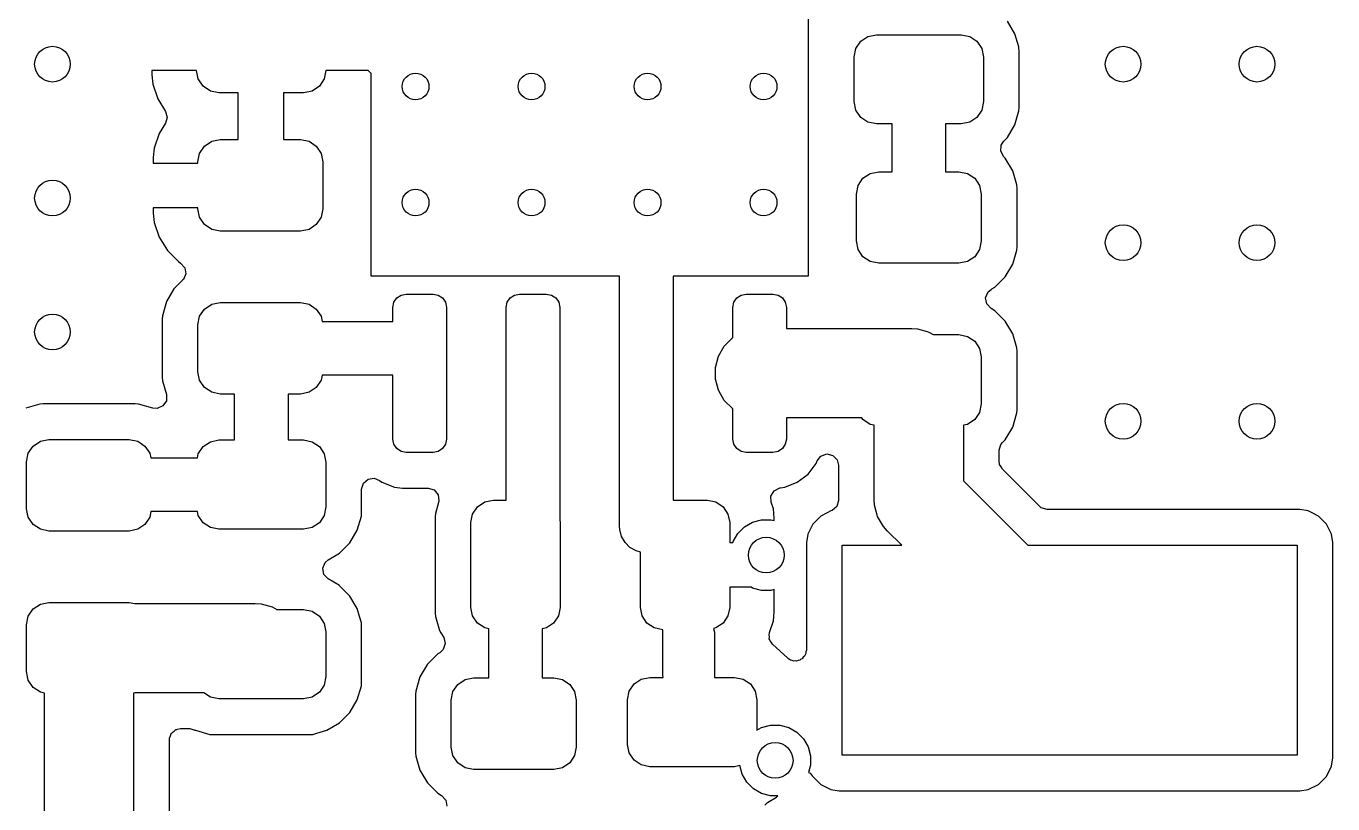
# Model space of a CAD drawing. Extents: x 0.71 to 7.56, y -5.16 to -0.79.
# Drawn here: x 6.032 to 6.608, y -1.96 to -1.617 of the extents above; entities that cross this region are included whole.
import ezdxf

# ---------------------------------------------------------------- set-up
doc = ezdxf.new("R2010")
doc.units = 0
doc.header["$MEASUREMENT"] = 0
doc.layers.add('BLACK', color=7, linetype='CONTINUOUS')

msp = doc.modelspace()

# ---------------------------------------------------------------- linework, layer by layer
at = {"layer": 'BLACK', "linetype": 'CONTINUOUS'}
for p, q in [((6.37677, -1.61122), (6.37677, -1.72736)), ((6.46798, -1.62046), (6.46469, -1.61489)), ((6.3978, -1.62694), (6.39993, -1.62375)), ((6.39993, -1.62375), (6.40312, -1.62162)), ((6.40312, -1.62162), (6.40689, -1.62087)), ((6.40689, -1.62087), (6.44429, -1.62087)), ((6.44429, -1.62087), (6.44806, -1.62162)), ((6.44806, -1.62162), (6.45125, -1.62375)), ((6.45125, -1.62375), (6.45338, -1.62694)), ((6.46967, -1.62625), (6.46798, -1.62046)), ((6.46798, -1.62046), (6.46798, -1.62046)), ((6.46798, -1.62046), (6.46798, -1.62046)), ((6.39705, -1.63071), (6.3978, -1.62694)), ((6.39705, -1.65039), (6.39705, -1.63071)), ((6.45338, -1.62694), (6.45413, -1.63071)), ((6.45413, -1.63071), (6.45413, -1.65039)), ((6.46979, -1.62667), (6.46967, -1.62625)), ((6.4699, -1.62812), (6.46979, -1.62667)), ((6.4699, -1.65298), (6.4699, -1.62812)), ((6.10689, -1.63661), (6.0872, -1.63661)), ((6.0872, -1.63661), (6.0872, -1.63858)), ((6.10764, -1.64038), (6.10689, -1.63661)), ((6.16398, -1.63661), (6.16323, -1.64038)), ((6.18254, -1.63661), (6.16398, -1.63661)), ((6.18386, -1.63794), (6.18254, -1.63661)), ((6.0872, -1.63858), (6.08762, -1.64263)), ((6.08762, -1.64263), (6.08979, -1.64918)), ((6.10977, -1.64357), (6.10764, -1.64038)), ((6.16323, -1.64038), (6.16109, -1.64357)), ((6.18386, -1.72736), (6.18386, -1.63794)), ((6.11297, -1.64571), (6.10977, -1.64357)), ((6.11673, -1.64646), (6.11297, -1.64571)), ((6.1252, -1.64646), (6.11673, -1.64646)), ((6.1252, -1.66713), (6.1252, -1.64646)), ((6.15413, -1.64646), (6.14528, -1.64646)), ((6.14528, -1.64646), (6.14528, -1.66713)), ((6.1579, -1.64571), (6.15413, -1.64646)), ((6.16109, -1.64357), (6.1579, -1.64571)), ((6.08979, -1.64918), (6.08979, -1.64918)), ((6.08979, -1.64918), (6.0932, -1.65471)), ((6.0932, -1.65471), (6.09393, -1.65736)), ((6.3978, -1.65416), (6.39705, -1.65039)), ((6.39993, -1.65735), (6.3978, -1.65416)), ((6.45338, -1.65416), (6.45125, -1.65735)), ((6.45413, -1.65039), (6.45338, -1.65416)), ((6.46798, -1.66065), (6.46979, -1.65443)), ((6.46979, -1.65443), (6.4699, -1.65298)), ((6.0932, -1.65983), (6.09038, -1.6644)), ((6.09393, -1.65736), (6.0932, -1.65983)), ((6.40312, -1.65949), (6.39993, -1.65735)), ((6.40689, -1.66024), (6.40312, -1.65949)), ((6.41378, -1.66024), (6.40689, -1.66024)), ((6.41378, -1.6813), (6.41378, -1.66024)), ((6.44429, -1.66024), (6.4374, -1.66024)), ((6.4374, -1.66024), (6.4374, -1.6813)), ((6.44806, -1.65949), (6.44429, -1.66024)), ((6.45125, -1.65735), (6.44806, -1.65949)), ((6.09038, -1.6644), (6.08821, -1.67096)), ((6.09038, -1.6644), (6.09038, -1.6644)), ((6.4631, -1.66781), (6.46469, -1.66622)), ((6.46469, -1.66622), (6.46798, -1.66065)), ((6.46469, -1.66622), (6.46469, -1.66622)), ((6.08821, -1.67096), (6.0878, -1.675)), ((6.08821, -1.67096), (6.08821, -1.67096)), ((6.10823, -1.6732), (6.11036, -1.67001)), ((6.11036, -1.67001), (6.11356, -1.66788)), ((6.11356, -1.66788), (6.11732, -1.66713)), ((6.11732, -1.66713), (6.1252, -1.66713)), ((6.14528, -1.66713), (6.15276, -1.66713)), ((6.15276, -1.66713), (6.15652, -1.66788)), ((6.15652, -1.66788), (6.15972, -1.67001)), ((6.15972, -1.67001), (6.16185, -1.6732)), ((6.46178, -1.6723), (6.46197, -1.66955)), ((6.46197, -1.66955), (6.4631, -1.66781)), ((6.0878, -1.675), (6.0878, -1.67746)), ((6.0878, -1.67746), (6.10748, -1.67746)), ((6.10748, -1.67697), (6.10823, -1.6732)), ((6.10748, -1.67746), (6.10748, -1.67697)), ((6.16185, -1.6732), (6.1626, -1.67697)), ((6.1626, -1.67697), (6.1626, -1.69764)), ((6.4631, -1.67471), (6.46178, -1.6723)), ((6.4637, -1.67532), (6.4631, -1.67471)), ((6.467, -1.68089), (6.4637, -1.67532)), ((6.40091, -1.68418), (6.40411, -1.68205)), ((6.40411, -1.68205), (6.40787, -1.6813)), ((6.40787, -1.6813), (6.41378, -1.6813)), ((6.4374, -1.6813), (6.44331, -1.6813)), ((6.44331, -1.6813), (6.44707, -1.68205)), ((6.44707, -1.68205), (6.45027, -1.68418)), ((6.4688, -1.6871), (6.467, -1.68089)), ((6.39803, -1.69114), (6.39878, -1.68738)), ((6.39878, -1.68738), (6.40091, -1.68418)), ((6.45027, -1.68418), (6.4524, -1.68738)), ((6.4524, -1.68738), (6.45315, -1.69114)), ((6.46892, -1.68856), (6.4688, -1.6871)), ((6.46892, -1.7144), (6.46892, -1.68856)), ((6.39803, -1.71181), (6.39803, -1.69114)), ((6.45315, -1.69114), (6.45315, -1.71181)), ((6.10748, -1.69715), (6.0878, -1.69715)), ((6.0878, -1.69715), (6.0878, -1.69961)), ((6.0878, -1.69961), (6.08821, -1.70365)), ((6.10748, -1.69764), (6.10748, -1.69715)), ((6.10823, -1.7014), (6.10748, -1.69764)), ((6.1626, -1.69764), (6.16185, -1.7014)), ((6.08821, -1.70365), (6.09038, -1.7102)), ((6.11036, -1.7046), (6.10823, -1.7014)), ((6.11356, -1.70673), (6.11036, -1.7046)), ((6.11732, -1.70748), (6.11356, -1.70673)), ((6.15652, -1.70673), (6.15276, -1.70748)), ((6.15972, -1.7046), (6.15652, -1.70673)), ((6.16185, -1.7014), (6.15972, -1.7046)), ((6.09038, -1.7102), (6.09038, -1.7102)), ((6.09038, -1.7102), (6.094, -1.71608)), ((6.15276, -1.70748), (6.11732, -1.70748)), ((6.39878, -1.71558), (6.39803, -1.71181)), ((6.45315, -1.71181), (6.4524, -1.71558)), ((6.094, -1.71608), (6.09888, -1.72096)), ((6.40091, -1.71877), (6.39878, -1.71558)), ((6.4524, -1.71558), (6.45027, -1.71877)), ((6.467, -1.72206), (6.4688, -1.71585)), ((6.4688, -1.71585), (6.46892, -1.7144)), ((6.09888, -1.72096), (6.09986, -1.72156)), ((6.09986, -1.72156), (6.1017, -1.72361)), ((6.1017, -1.72361), (6.10215, -1.72632)), ((6.40411, -1.7209), (6.40091, -1.71877)), ((6.40787, -1.72165), (6.40411, -1.7209)), ((6.44331, -1.72165), (6.40787, -1.72165)), ((6.44707, -1.7209), (6.44331, -1.72165)), ((6.45027, -1.71877), (6.44707, -1.7209)), ((6.4637, -1.72763), (6.467, -1.72206)), ((6.10075, -1.72917), (6.09693, -1.733)), ((6.10105, -1.72885), (6.10075, -1.72917)), ((6.10215, -1.72632), (6.10105, -1.72885)), ((6.2935, -1.72736), (6.18386, -1.72736)), ((6.2935, -1.74114), (6.2935, -1.72736)), ((6.37677, -1.72736), (6.31713, -1.72736)), ((6.31713, -1.72736), (6.31713, -1.74114)), ((6.45913, -1.73221), (6.4637, -1.72763)), ((6.09693, -1.733), (6.09363, -1.73857)), ((6.09693, -1.733), (6.09693, -1.733)), ((6.19715, -1.73569), (6.19941, -1.73524)), ((6.19941, -1.73524), (6.21122, -1.73524)), ((6.21122, -1.73524), (6.21348, -1.73569)), ((6.24715, -1.73569), (6.24941, -1.73524)), ((6.24941, -1.73524), (6.26122, -1.73524)), ((6.26122, -1.73524), (6.26348, -1.73569)), ((6.34715, -1.73569), (6.34941, -1.73524)), ((6.34941, -1.73524), (6.36122, -1.73524)), ((6.36122, -1.73524), (6.36348, -1.73569)), ((6.45508, -1.73689), (6.45613, -1.73434)), ((6.45613, -1.73434), (6.45745, -1.7332)), ((6.45745, -1.7332), (6.45779, -1.733)), ((6.45779, -1.733), (6.45913, -1.73221)), ((6.09363, -1.73857), (6.09183, -1.74478)), ((6.09363, -1.73857), (6.09363, -1.73857)), ((6.11036, -1.74186), (6.11356, -1.73973)), ((6.11356, -1.73973), (6.11732, -1.73898)), ((6.11732, -1.73898), (6.15276, -1.73898)), ((6.15276, -1.73898), (6.15652, -1.73973)), ((6.15652, -1.73973), (6.15972, -1.74186)), ((6.1935, -1.74114), (6.19395, -1.73888)), ((6.1935, -1.74734), (6.1935, -1.74114)), ((6.19395, -1.73888), (6.19523, -1.73697)), ((6.19523, -1.73697), (6.19715, -1.73569)), ((6.21348, -1.73569), (6.2154, -1.73697)), ((6.2154, -1.73697), (6.21668, -1.73888)), ((6.21668, -1.73888), (6.21713, -1.74114)), ((6.21713, -1.74114), (6.21713, -1.79921)), ((6.2435, -1.74114), (6.24395, -1.73888)), ((6.2435, -1.77018), (6.2435, -1.74114)), ((6.24395, -1.73888), (6.24523, -1.73697)), ((6.24523, -1.73697), (6.24715, -1.73569)), ((6.26348, -1.73569), (6.2654, -1.73697)), ((6.2654, -1.73697), (6.26668, -1.73888)), ((6.26668, -1.73888), (6.26713, -1.74114)), ((6.26713, -1.74114), (6.26713, -1.77018)), ((6.2935, -1.77018), (6.2935, -1.74114)), ((6.31713, -1.74114), (6.31713, -1.77018)), ((6.3435, -1.74114), (6.34395, -1.73888)), ((6.3435, -1.75446), (6.3435, -1.74114)), ((6.34395, -1.73888), (6.34523, -1.73697)), ((6.34523, -1.73697), (6.34715, -1.73569)), ((6.36348, -1.73569), (6.3654, -1.73697)), ((6.3654, -1.73697), (6.36668, -1.73888)), ((6.36668, -1.73888), (6.36713, -1.74114)), ((6.36713, -1.74114), (6.36713, -1.75049)), ((6.45557, -1.73959), (6.45508, -1.73689)), ((6.45745, -1.7416), (6.45557, -1.73959)), ((6.09183, -1.74478), (6.09171, -1.74623)), ((6.09171, -1.74623), (6.09171, -1.77207)), ((6.09183, -1.74478), (6.09183, -1.74478)), ((6.10748, -1.74882), (6.10823, -1.74505)), ((6.10823, -1.74505), (6.11036, -1.74186)), ((6.15972, -1.74186), (6.16185, -1.74505)), ((6.16185, -1.74505), (6.1623, -1.74734)), ((6.45913, -1.7426), (6.45745, -1.7416)), ((6.4637, -1.74717), (6.45913, -1.7426)), ((6.45913, -1.7426), (6.45913, -1.7426)), ((6.10748, -1.76949), (6.10748, -1.74882)), ((6.1623, -1.74734), (6.1935, -1.74734)), ((6.36713, -1.75049), (6.42244, -1.75049)), ((6.42244, -1.75049), (6.42501, -1.75066)), ((6.42501, -1.75066), (6.42501, -1.75066)), ((6.42501, -1.75066), (6.42924, -1.75179)), ((6.42924, -1.75179), (6.42997, -1.75199)), ((6.42997, -1.75199), (6.43198, -1.75315)), ((6.467, -1.75274), (6.4637, -1.74717)), ((6.4637, -1.74717), (6.4637, -1.74717)), ((6.4637, -1.74717), (6.4637, -1.74717)), ((6.4688, -1.75895), (6.467, -1.75274)), ((6.33713, -1.76264), (6.3397, -1.75819)), ((6.3397, -1.75819), (6.34333, -1.75456)), ((6.34333, -1.75456), (6.3435, -1.75446)), ((6.43198, -1.75315), (6.44331, -1.75315)), ((6.44331, -1.75315), (6.44707, -1.7539)), ((6.44707, -1.7539), (6.45027, -1.75603)), ((6.45027, -1.75603), (6.4524, -1.75923)), ((6.3358, -1.76761), (6.33713, -1.76264)), ((6.4524, -1.75923), (6.45315, -1.76299)), ((6.45315, -1.76299), (6.45315, -1.78366)), ((6.46892, -1.76041), (6.4688, -1.75895)), ((6.46892, -1.78625), (6.46892, -1.76041)), ((6.10823, -1.77325), (6.10748, -1.76949)), ((6.3358, -1.77275), (6.3358, -1.76761)), ((6.09171, -1.77207), (6.09183, -1.77353)), ((6.09183, -1.77353), (6.09183, -1.77353)), ((6.09183, -1.77353), (6.09357, -1.77954)), ((6.11036, -1.77645), (6.10823, -1.77325)), ((6.16185, -1.77325), (6.15972, -1.77645)), ((6.1623, -1.77096), (6.16185, -1.77325)), ((6.1935, -1.77096), (6.1623, -1.77096)), ((6.1935, -1.79921), (6.1935, -1.77096)), ((6.2435, -1.82618), (6.2435, -1.77018)), ((6.2435, -1.77018), (6.2435, -1.77018)), ((6.26713, -1.77018), (6.26713, -1.77018)), ((6.26713, -1.77018), (6.26713, -1.83503)), ((6.2935, -1.8376), (6.2935, -1.77018)), ((6.2935, -1.77018), (6.2935, -1.77018)), ((6.31713, -1.77018), (6.31713, -1.77018)), ((6.31713, -1.77018), (6.31713, -1.82618)), ((6.33713, -1.77771), (6.3358, -1.77275)), ((6.09357, -1.77954), (6.09357, -1.78229)), ((6.11356, -1.77858), (6.11036, -1.77645)), ((6.11732, -1.77933), (6.11356, -1.77858)), ((6.12362, -1.77933), (6.11732, -1.77933)), ((6.12362, -1.79961), (6.12362, -1.77933)), ((6.15276, -1.77933), (6.14724, -1.77933)), ((6.14724, -1.77933), (6.14724, -1.79961)), ((6.15652, -1.77858), (6.15276, -1.77933)), ((6.15972, -1.77645), (6.15652, -1.77858)), ((6.3397, -1.78216), (6.33713, -1.77771)), ((6.03769, -1.78376), (6.03148, -1.78556)), ((6.03915, -1.78364), (6.03769, -1.78376)), ((6.03769, -1.78376), (6.03769, -1.78376)), ((6.07975, -1.78364), (6.03915, -1.78364)), ((6.03915, -1.78364), (6.03915, -1.78364)), ((6.0812, -1.78376), (6.07975, -1.78364)), ((6.07975, -1.78364), (6.07975, -1.78364)), ((6.08752, -1.78559), (6.0812, -1.78376)), ((6.0812, -1.78376), (6.0812, -1.78376)), ((6.08957, -1.78574), (6.08752, -1.78559)), ((6.09207, -1.7846), (6.08957, -1.78574)), ((6.09357, -1.78229), (6.09207, -1.7846)), ((6.34333, -1.78579), (6.3397, -1.78216)), ((6.3435, -1.78589), (6.34333, -1.78579)), ((6.3435, -1.79921), (6.3435, -1.78589)), ((6.4524, -1.78743), (6.45027, -1.79062)), ((6.45315, -1.78366), (6.4524, -1.78743)), ((6.4688, -1.7877), (6.46892, -1.78625)), ((6.40041, -1.78986), (6.36713, -1.78986)), ((6.36713, -1.78986), (6.36713, -1.79921)), ((6.40091, -1.79062), (6.40041, -1.78986)), ((6.40411, -1.79275), (6.40091, -1.79062)), ((6.40591, -1.79311), (6.40411, -1.79275)), ((6.40591, -1.82579), (6.40591, -1.79311)), ((6.44707, -1.79275), (6.44528, -1.79311)), ((6.44528, -1.79311), (6.44528, -1.81763)), ((6.45027, -1.79062), (6.44707, -1.79275)), ((6.467, -1.79391), (6.4688, -1.7877)), ((6.4637, -1.79948), (6.467, -1.79391)), ((6.03264, -1.80549), (6.03477, -1.80229)), ((6.03477, -1.80229), (6.03797, -1.80016)), ((6.03797, -1.80016), (6.04173, -1.79941)), ((6.04173, -1.79941), (6.07717, -1.79941)), ((6.07717, -1.79941), (6.08093, -1.80016)), ((6.08093, -1.80016), (6.08413, -1.80229)), ((6.08413, -1.80229), (6.08626, -1.80549)), ((6.10764, -1.80568), (6.10977, -1.80249)), ((6.10977, -1.80249), (6.11297, -1.80036)), ((6.11297, -1.80036), (6.11673, -1.79961)), ((6.11673, -1.79961), (6.12362, -1.79961)), ((6.14724, -1.79961), (6.15413, -1.79961)), ((6.15413, -1.79961), (6.1579, -1.80036)), ((6.1579, -1.80036), (6.16109, -1.80249)), ((6.16109, -1.80249), (6.16323, -1.80568)), ((6.19395, -1.80147), (6.1935, -1.79921)), ((6.19523, -1.80339), (6.19395, -1.80147)), ((6.19715, -1.80467), (6.19523, -1.80339)), ((6.19941, -1.80512), (6.19715, -1.80467)), ((6.21348, -1.80467), (6.21122, -1.80512)), ((6.2154, -1.80339), (6.21348, -1.80467)), ((6.21668, -1.80147), (6.2154, -1.80339)), ((6.21713, -1.79921), (6.21668, -1.80147)), ((6.34395, -1.80147), (6.3435, -1.79921)), ((6.34523, -1.80339), (6.34395, -1.80147)), ((6.34715, -1.80467), (6.34523, -1.80339)), ((6.34941, -1.80512), (6.34715, -1.80467)), ((6.36348, -1.80467), (6.36122, -1.80512)), ((6.3654, -1.80339), (6.36348, -1.80467)), ((6.36668, -1.80147), (6.3654, -1.80339)), ((6.36713, -1.79921), (6.36668, -1.80147)), ((6.46104, -1.80417), (6.46182, -1.80153)), ((6.46104, -1.80908), (6.46104, -1.80417)), ((6.46182, -1.80153), (6.46247, -1.80071)), ((6.46247, -1.80071), (6.4637, -1.79948)), ((6.4637, -1.79948), (6.4637, -1.79948)), ((6.03189, -1.80925), (6.03264, -1.80549)), ((6.03189, -1.82992), (6.03189, -1.80925)), ((6.08626, -1.80549), (6.08666, -1.80748)), ((6.08666, -1.80748), (6.10728, -1.80748)), ((6.10728, -1.80748), (6.10764, -1.80568)), ((6.16323, -1.80568), (6.16398, -1.80945)), ((6.16398, -1.80945), (6.16398, -1.82913)), ((6.21122, -1.80512), (6.19941, -1.80512)), ((6.36122, -1.80512), (6.34941, -1.80512)), ((6.37669, -1.81468), (6.38029, -1.80993)), ((6.38029, -1.80993), (6.38071, -1.80886)), ((6.38071, -1.80886), (6.3824, -1.80669)), ((6.3824, -1.80669), (6.385, -1.80577)), ((6.385, -1.80577), (6.38767, -1.80641)), ((6.38767, -1.80641), (6.38958, -1.80839)), ((6.38958, -1.80839), (6.39014, -1.81065)), ((6.46115, -1.81012), (6.46104, -1.80908)), ((6.46121, -1.81021), (6.46115, -1.81012)), ((6.46124, -1.81046), (6.46121, -1.81021)), ((6.46189, -1.81147), (6.46124, -1.81046)), ((6.37194, -1.81828), (6.37669, -1.81468)), ((6.39014, -1.81065), (6.39014, -1.82625)), ((6.46247, -1.81253), (6.46189, -1.81147)), ((6.47881, -1.82887), (6.46247, -1.81253)), ((6.17974, -1.82133), (6.18052, -1.81869)), ((6.17974, -1.83172), (6.17974, -1.82133)), ((6.18052, -1.81869), (6.1826, -1.81689)), ((6.1826, -1.81689), (6.18532, -1.8165)), ((6.18532, -1.8165), (6.18758, -1.81744)), ((6.18758, -1.81744), (6.18869, -1.81828)), ((6.18869, -1.81828), (6.18869, -1.81828)), ((6.18869, -1.81828), (6.18869, -1.81828)), ((6.18869, -1.81828), (6.19423, -1.82047)), ((6.19423, -1.82047), (6.19771, -1.82089)), ((6.19771, -1.82089), (6.19771, -1.82089)), ((6.19771, -1.82089), (6.20902, -1.82089)), ((6.20902, -1.82089), (6.21166, -1.82166)), ((6.21166, -1.82166), (6.21346, -1.82374)), ((6.36033, -1.82433), (6.36174, -1.82197)), ((6.36174, -1.82197), (6.3642, -1.82074)), ((6.3642, -1.82074), (6.36448, -1.8207)), ((6.36448, -1.8207), (6.3664, -1.82047)), ((6.3664, -1.82047), (6.37194, -1.81828)), ((6.44528, -1.81763), (6.4737, -1.84606)), ((6.21371, -1.82713), (6.2123, -1.83199)), ((6.21346, -1.82374), (6.21385, -1.82646)), ((6.21385, -1.82646), (6.21371, -1.82713)), ((6.23084, -1.82906), (6.23403, -1.82693)), ((6.23403, -1.82693), (6.2378, -1.82618)), ((6.2378, -1.82618), (6.2435, -1.82618)), ((6.31713, -1.82618), (6.33228, -1.82618)), ((6.33228, -1.82618), (6.33605, -1.82693)), ((6.33605, -1.82693), (6.33924, -1.82906)), ((6.36043, -1.82708), (6.36033, -1.82433)), ((6.3614, -1.83001), (6.36043, -1.82708)), ((6.39014, -1.82625), (6.38936, -1.82889)), ((6.40607, -1.82836), (6.40591, -1.82579)), ((6.03264, -1.83369), (6.03189, -1.82992)), ((6.08677, -1.8311), (6.08626, -1.83369)), ((6.10728, -1.8311), (6.08677, -1.8311)), ((6.10764, -1.8329), (6.10728, -1.8311)), ((6.10977, -1.83609), (6.10764, -1.8329)), ((6.16323, -1.8329), (6.16109, -1.83609)), ((6.16398, -1.82913), (6.16323, -1.8329)), ((6.17782, -1.83939), (6.17963, -1.83317)), ((6.17963, -1.83317), (6.17974, -1.83172)), ((6.2123, -1.83199), (6.21219, -1.83344)), ((6.21219, -1.83344), (6.21219, -1.87601)), ((6.2123, -1.83199), (6.2123, -1.83199)), ((6.22795, -1.83602), (6.2287, -1.83226)), ((6.2287, -1.83226), (6.23084, -1.82906)), ((6.33924, -1.82906), (6.34138, -1.83226)), ((6.34138, -1.83226), (6.34213, -1.83602)), ((6.36181, -1.83406), (6.3614, -1.83001)), ((6.38235, -1.83315), (6.37882, -1.83668)), ((6.38519, -1.8317), (6.38235, -1.83315)), ((6.38235, -1.83315), (6.38235, -1.83315)), ((6.38235, -1.83315), (6.38235, -1.83315)), ((6.38682, -1.83087), (6.38519, -1.8317)), ((6.38728, -1.83069), (6.38682, -1.83087)), ((6.38936, -1.82889), (6.38728, -1.83069)), ((6.40726, -1.8328), (6.40607, -1.82836)), ((6.40607, -1.82836), (6.40607, -1.82836)), ((6.4074, -1.83332), (6.40726, -1.8328)), ((6.40997, -1.83777), (6.4074, -1.83332)), ((6.47962, -1.82952), (6.47881, -1.82887)), ((6.48226, -1.8303), (6.47962, -1.82952)), ((6.59376, -1.8303), (6.48226, -1.8303)), ((6.59745, -1.83088), (6.59376, -1.8303)), ((6.59376, -1.8303), (6.59376, -1.8303)), ((6.59888, -1.83161), (6.59745, -1.83088)), ((6.6019, -1.83315), (6.59888, -1.83161)), ((6.60543, -1.83668), (6.6019, -1.83315)), ((6.6019, -1.83315), (6.6019, -1.83315)), ((6.6019, -1.83315), (6.6019, -1.83315)), ((6.03477, -1.83688), (6.03264, -1.83369)), ((6.03797, -1.83901), (6.03477, -1.83688)), ((6.04173, -1.83976), (6.03797, -1.83901)), ((6.08093, -1.83901), (6.07717, -1.83976)), ((6.08413, -1.83688), (6.08093, -1.83901)), ((6.08626, -1.83369), (6.08413, -1.83688)), ((6.11297, -1.83823), (6.10977, -1.83609)), ((6.11673, -1.83898), (6.11297, -1.83823)), ((6.15413, -1.83898), (6.11673, -1.83898)), ((6.1579, -1.83823), (6.15413, -1.83898)), ((6.16109, -1.83609), (6.1579, -1.83823)), ((6.22795, -1.87343), (6.22795, -1.83602)), ((6.26713, -1.83503), (6.26732, -1.83602)), ((6.26732, -1.83602), (6.26732, -1.87343)), ((6.2936, -1.83914), (6.2935, -1.8376)), ((6.2944, -1.84212), (6.2936, -1.83914)), ((6.34213, -1.83602), (6.34213, -1.84488)), ((6.34577, -1.84081), (6.34868, -1.8379)), ((6.34868, -1.8379), (6.35224, -1.83584)), ((6.35224, -1.83584), (6.35621, -1.83478)), ((6.35621, -1.83478), (6.36032, -1.83478)), ((6.36032, -1.83478), (6.36181, -1.83518)), ((6.36181, -1.83518), (6.36181, -1.83406)), ((6.36181, -1.83406), (6.36181, -1.83406)), ((6.37882, -1.83668), (6.37655, -1.84113)), ((6.37882, -1.83668), (6.37882, -1.83668)), ((6.41167, -1.83971), (6.40997, -1.83777)), ((6.40997, -1.83777), (6.40997, -1.83777)), ((6.60544, -1.83668), (6.60543, -1.83668)), ((6.60543, -1.83668), (6.60543, -1.83668)), ((6.6077, -1.84113), (6.60544, -1.83668)), ((6.07717, -1.83976), (6.04173, -1.83976)), ((6.16996, -1.84953), (6.17453, -1.84496)), ((6.17453, -1.84496), (6.17782, -1.83939)), ((6.29594, -1.84479), (6.2944, -1.84212)), ((6.29812, -1.84697), (6.29594, -1.84479)), ((6.34213, -1.84488), (6.34358, -1.84488)), ((6.34358, -1.84488), (6.34372, -1.84437)), ((6.34372, -1.84437), (6.34577, -1.84081)), ((6.37655, -1.84113), (6.37596, -1.84482)), ((6.37596, -1.84482), (6.37596, -1.8923)), ((6.41803, -1.84606), (6.41167, -1.83971)), ((6.60829, -1.84482), (6.6077, -1.84113)), ((6.60829, -1.93982), (6.60829, -1.84482)), ((6.16495, -1.85249), (6.16996, -1.84953)), ((6.16996, -1.84953), (6.16996, -1.84953)), ((6.16996, -1.84953), (6.16996, -1.84953)), ((6.3008, -1.84851), (6.29812, -1.84697)), ((6.30276, -1.84904), (6.3008, -1.84851)), ((6.30276, -1.87343), (6.30276, -1.84904)), ((6.39173, -1.93858), (6.39173, -1.84606)), ((6.39173, -1.84606), (6.41803, -1.84606)), ((6.4737, -1.84606), (6.59252, -1.84606)), ((6.59252, -1.84606), (6.59252, -1.93858)), ((6.16258, -1.85618), (6.16363, -1.85364)), ((6.16307, -1.85888), (6.16258, -1.85618)), ((6.16363, -1.85364), (6.16495, -1.85249)), ((6.16495, -1.86089), (6.16307, -1.85888)), ((6.16996, -1.86385), (6.16495, -1.86089)), ((6.16996, -1.86386), (6.16996, -1.86385)), ((6.17453, -1.86843), (6.16996, -1.86386)), ((6.35159, -1.86457), (6.34213, -1.86457)), ((6.34213, -1.86457), (6.34213, -1.87343)), ((6.35224, -1.86494), (6.35159, -1.86457)), ((6.35621, -1.86601), (6.35224, -1.86494)), ((6.36032, -1.86601), (6.35621, -1.86601)), ((6.36181, -1.86561), (6.36032, -1.86601)), ((6.36181, -1.87539), (6.36181, -1.86561)), ((6.03477, -1.87414), (6.03797, -1.87201)), ((6.03797, -1.87201), (6.04173, -1.87126)), ((6.04173, -1.87126), (6.07717, -1.87126)), ((6.07717, -1.87126), (6.07964, -1.87175)), ((6.07964, -1.87175), (6.13278, -1.87175)), ((6.13278, -1.87175), (6.13534, -1.87192)), ((6.13534, -1.87192), (6.13535, -1.87192)), ((6.13535, -1.87192), (6.14026, -1.87324)), ((6.14026, -1.87324), (6.14031, -1.87325)), ((6.14031, -1.87325), (6.14232, -1.87441)), ((6.17782, -1.874), (6.17453, -1.86843)), ((6.17453, -1.86843), (6.17453, -1.86843)), ((6.17453, -1.86843), (6.17453, -1.86843)), ((6.2287, -1.87719), (6.22795, -1.87343)), ((6.26732, -1.87343), (6.26657, -1.87719)), ((6.30351, -1.87719), (6.30276, -1.87343)), ((6.34213, -1.87343), (6.34138, -1.87719)), ((6.03189, -1.8811), (6.03264, -1.87734)), ((6.03264, -1.87734), (6.03477, -1.87414)), ((6.14232, -1.87441), (6.15413, -1.87441)), ((6.15413, -1.87441), (6.1579, -1.87516)), ((6.1579, -1.87516), (6.16109, -1.87729)), ((6.16109, -1.87729), (6.16323, -1.88049)), ((6.17883, -1.87746), (6.17782, -1.874)), ((6.17782, -1.874), (6.17782, -1.874)), ((6.17782, -1.874), (6.17782, -1.874)), ((6.17963, -1.88021), (6.17883, -1.87746)), ((6.21219, -1.87601), (6.2123, -1.87746)), ((6.2123, -1.87746), (6.2123, -1.87746)), ((6.2123, -1.87746), (6.2141, -1.88368)), ((6.23084, -1.88038), (6.2287, -1.87719)), ((6.26657, -1.87719), (6.26444, -1.88038)), ((6.30564, -1.88038), (6.30351, -1.87719)), ((6.34138, -1.87719), (6.33924, -1.88038)), ((6.3597, -1.88457), (6.3614, -1.87944)), ((6.3614, -1.87944), (6.36181, -1.87539)), ((6.3614, -1.87944), (6.3614, -1.87944)), ((6.36181, -1.87539), (6.36181, -1.87539)), ((6.03189, -1.90177), (6.03189, -1.8811)), ((6.16323, -1.88049), (6.16398, -1.88425)), ((6.16398, -1.88425), (6.16398, -1.90394)), ((6.17974, -1.88167), (6.17963, -1.88021)), ((6.17974, -1.90652), (6.17974, -1.88167)), ((6.2141, -1.88368), (6.2141, -1.88368)), ((6.2141, -1.88368), (6.2141, -1.88368)), ((6.2141, -1.88368), (6.21466, -1.88461)), ((6.21466, -1.88461), (6.21593, -1.88676)), ((6.23403, -1.88252), (6.23084, -1.88038)), ((6.23583, -1.88288), (6.23403, -1.88252)), ((6.23583, -1.90453), (6.23583, -1.88288)), ((6.26125, -1.88252), (6.25945, -1.88288)), ((6.25945, -1.88288), (6.25945, -1.90453)), ((6.26444, -1.88038), (6.26125, -1.88252)), ((6.30883, -1.88252), (6.30564, -1.88038)), ((6.3126, -1.88327), (6.30883, -1.88252)), ((6.3126, -1.90319), (6.3126, -1.88327)), ((6.33605, -1.88252), (6.33506, -1.88271)), ((6.33506, -1.88271), (6.33543, -1.88441)), ((6.33543, -1.88441), (6.33543, -1.90433)), ((6.33924, -1.88038), (6.33605, -1.88252)), ((6.35949, -1.8855), (6.35969, -1.88461)), ((6.35969, -1.88459), (6.3597, -1.88457)), ((6.35969, -1.8846), (6.35969, -1.88459)), ((6.35969, -1.88461), (6.35969, -1.8846)), ((6.2166, -1.88942), (6.21573, -1.89203)), ((6.21593, -1.88676), (6.2166, -1.88942)), ((6.35964, -1.88642), (6.35949, -1.8855)), ((6.35961, -1.88735), (6.35964, -1.88642)), ((6.35985, -1.88775), (6.35961, -1.88735)), ((6.35993, -1.88822), (6.35985, -1.88775)), ((6.36055, -1.88891), (6.35993, -1.88822)), ((6.36103, -1.8897), (6.36055, -1.88891)), ((6.36778, -1.8959), (6.36103, -1.8897)), ((6.21331, -1.89397), (6.20874, -1.89855)), ((6.21421, -1.89344), (6.21331, -1.89397)), ((6.21331, -1.89397), (6.21331, -1.89397)), ((6.21573, -1.89203), (6.21421, -1.89344)), ((6.36789, -1.89599), (6.36778, -1.8959)), ((6.3681, -1.89609), (6.36789, -1.89599)), ((6.36893, -1.89668), (6.3681, -1.89609)), ((6.36969, -1.89681), (6.36893, -1.89668)), ((6.37039, -1.89713), (6.36969, -1.89681)), ((6.37235, -1.89685), (6.37164, -1.89715)), ((6.37311, -1.89674), (6.37235, -1.89685)), ((6.37359, -1.89633), (6.37311, -1.89674)), ((6.37417, -1.89608), (6.37359, -1.89633)), ((6.37461, -1.89545), (6.37417, -1.89608)), ((6.37519, -1.89494), (6.37461, -1.89545)), ((6.37537, -1.89433), (6.37519, -1.89494)), ((6.37573, -1.89381), (6.37537, -1.89433)), ((6.37575, -1.89304), (6.37573, -1.89381)), ((6.37596, -1.8923), (6.37575, -1.89304)), ((6.03264, -1.90554), (6.03189, -1.90177)), ((6.20874, -1.89855), (6.20544, -1.90412)), ((6.20874, -1.89855), (6.20874, -1.89855)), ((6.37101, -1.89704), (6.37039, -1.89713)), ((6.37164, -1.89715), (6.37101, -1.89704)), ((6.03477, -1.90873), (6.03264, -1.90554)), ((6.16323, -1.9077), (6.16109, -1.9109)), ((6.16398, -1.90394), (6.16323, -1.9077)), ((6.17782, -1.91419), (6.17963, -1.90798)), ((6.17963, -1.90798), (6.17974, -1.90652)), ((6.20544, -1.90412), (6.20364, -1.91033)), ((6.20544, -1.90412), (6.20544, -1.90412)), ((6.22004, -1.9106), (6.22217, -1.90741)), ((6.22217, -1.90741), (6.22537, -1.90528)), ((6.22537, -1.90528), (6.22913, -1.90453)), ((6.22913, -1.90453), (6.23583, -1.90453)), ((6.25945, -1.90453), (6.26457, -1.90453)), ((6.26457, -1.90453), (6.26833, -1.90528)), ((6.26833, -1.90528), (6.27153, -1.90741)), ((6.27153, -1.90741), (6.27366, -1.9106)), ((6.2978, -1.91041), (6.29993, -1.90721)), ((6.29993, -1.90721), (6.30312, -1.90508)), ((6.30312, -1.90508), (6.30689, -1.90433)), ((6.30689, -1.90433), (6.31285, -1.90433)), ((6.31285, -1.90433), (6.3126, -1.90319)), ((6.33543, -1.90433), (6.34429, -1.90433)), ((6.34429, -1.90433), (6.34806, -1.90508)), ((6.34806, -1.90508), (6.35125, -1.90721)), ((6.35125, -1.90721), (6.35338, -1.91041)), ((6.03797, -1.91086), (6.03477, -1.90873)), ((6.03976, -1.91122), (6.03797, -1.91086)), ((6.03976, -2.11519), (6.03976, -1.91122)), ((6.07964, -1.91112), (6.07913, -1.91122)), ((6.07913, -1.91122), (6.07913, -2.10704)), ((6.11011, -1.91112), (6.07964, -1.91112)), ((6.11297, -1.91303), (6.11011, -1.91112)), ((6.11673, -1.91378), (6.11297, -1.91303)), ((6.15413, -1.91378), (6.11673, -1.91378)), ((6.1579, -1.91303), (6.15413, -1.91378)), ((6.16109, -1.9109), (6.1579, -1.91303)), ((6.17453, -1.91976), (6.17782, -1.91419)), ((6.20364, -1.91033), (6.20352, -1.91178)), ((6.20352, -1.91178), (6.20352, -1.93763)), ((6.20364, -1.91033), (6.20364, -1.91033)), ((6.21929, -1.91437), (6.22004, -1.9106)), ((6.27366, -1.9106), (6.27441, -1.91437)), ((6.29705, -1.91417), (6.2978, -1.91041)), ((6.29705, -1.93386), (6.29705, -1.91417)), ((6.35338, -1.91041), (6.35413, -1.91417)), ((6.35413, -1.91417), (6.35413, -1.92758)), ((6.16996, -1.92433), (6.17453, -1.91976)), ((6.21929, -1.93504), (6.21929, -1.91437)), ((6.27441, -1.91437), (6.27441, -1.93504)), ((6.16439, -1.92763), (6.16996, -1.92433)), ((6.35618, -1.9264), (6.36015, -1.92533)), ((6.36015, -1.92533), (6.36426, -1.92533)), ((6.36426, -1.92533), (6.36823, -1.9264)), ((6.0949, -1.93177), (6.095, -1.93143)), ((6.09495, -1.93108), (6.09538, -1.93013)), ((6.095, -1.93143), (6.09495, -1.93108)), ((6.09538, -1.93013), (6.09568, -1.92913)), ((6.09568, -1.92913), (6.09595, -1.9289)), ((6.09595, -1.9289), (6.09609, -1.92857)), ((6.09609, -1.92857), (6.09697, -1.92801)), ((6.09697, -1.92801), (6.09776, -1.92733)), ((6.09776, -1.92733), (6.09817, -1.92724)), ((6.09817, -1.92724), (6.09841, -1.92709)), ((6.09841, -1.92709), (6.09978, -1.92689)), ((6.09978, -1.92689), (6.1039, -1.92689)), ((6.1039, -1.92689), (6.10619, -1.92752)), ((6.10619, -1.92752), (6.1062, -1.92751)), ((6.1062, -1.92751), (6.10628, -1.92754)), ((6.10628, -1.92754), (6.10638, -1.92757)), ((6.10638, -1.92757), (6.10648, -1.92763)), ((6.10648, -1.92763), (6.11269, -1.92943)), ((6.11269, -1.92943), (6.11269, -1.92943)), ((6.11269, -1.92943), (6.11269, -1.92943)), ((6.11269, -1.92943), (6.11415, -1.92955)), ((6.11415, -1.92955), (6.11415, -1.92955)), ((6.11415, -1.92955), (6.15672, -1.92955)), ((6.15672, -1.92955), (6.15817, -1.92943)), ((6.15672, -1.92955), (6.15672, -1.92955)), ((6.15817, -1.92943), (6.16001, -1.9289)), ((6.15817, -1.92943), (6.15817, -1.92943)), ((6.15817, -1.92943), (6.15817, -1.92943)), ((6.16001, -1.9289), (6.16439, -1.92763)), ((6.35413, -1.92758), (6.35618, -1.9264)), ((6.36823, -1.9264), (6.37179, -1.92845)), ((6.37179, -1.92845), (6.3747, -1.93136)), ((6.3747, -1.93136), (6.37675, -1.93492)), ((6.0949, -2.04606), (6.0949, -1.93177)), ((6.22004, -1.93881), (6.21929, -1.93504)), ((6.27441, -1.93504), (6.27366, -1.93881)), ((6.2978, -1.93762), (6.29705, -1.93386)), ((6.37675, -1.93492), (6.37782, -1.93889)), ((6.20352, -1.93763), (6.20364, -1.93908)), ((6.20364, -1.93908), (6.20364, -1.93908)), ((6.20364, -1.93908), (6.20544, -1.94529)), ((6.22217, -1.942), (6.22004, -1.93881)), ((6.22537, -1.94413), (6.22217, -1.942)), ((6.27153, -1.942), (6.26833, -1.94413)), ((6.27366, -1.93881), (6.27153, -1.942)), ((6.29993, -1.94082), (6.2978, -1.93762)), ((6.30312, -1.94295), (6.29993, -1.94082)), ((6.30689, -1.9437), (6.30312, -1.94295)), ((6.37782, -1.943), (6.37694, -1.94628)), ((6.37782, -1.93889), (6.37782, -1.943)), ((6.59252, -1.93858), (6.39173, -1.93858)), ((6.6077, -1.94352), (6.60829, -1.93982)), ((6.60829, -1.93982), (6.60829, -1.93982)), ((6.20544, -1.94529), (6.20544, -1.94529)), ((6.20544, -1.94529), (6.20544, -1.94529)), ((6.20544, -1.94529), (6.20583, -1.94594)), ((6.20583, -1.94594), (6.20874, -1.95086)), ((6.22913, -1.94488), (6.22537, -1.94413)), ((6.26457, -1.94488), (6.22913, -1.94488)), ((6.26833, -1.94413), (6.26457, -1.94488)), ((6.34429, -1.9437), (6.30689, -1.9437)), ((6.34665, -1.94323), (6.34429, -1.9437)), ((6.34766, -1.94697), (6.34665, -1.94323)), ((6.34971, -1.95053), (6.34766, -1.94697)), ((6.37694, -1.94628), (6.37768, -1.9466)), ((6.37768, -1.9466), (6.37855, -1.94769)), ((6.37855, -1.94769), (6.37859, -1.94766)), ((6.37859, -1.94766), (6.37882, -1.94797)), ((6.37882, -1.94797), (6.38235, -1.9515)), ((6.6019, -1.9515), (6.60544, -1.94797)), ((6.60544, -1.94797), (6.6077, -1.94352)), ((6.6077, -1.94352), (6.6077, -1.94352)), ((6.6077, -1.94352), (6.6077, -1.94352)), ((6.20874, -1.95086), (6.20874, -1.95086)), ((6.20874, -1.95086), (6.21331, -1.95544)), ((6.35262, -1.95344), (6.34971, -1.95053)), ((6.35618, -1.95549), (6.35262, -1.95344)), ((6.38235, -1.9515), (6.38235, -1.9515)), ((6.38235, -1.9515), (6.38235, -1.9515)), ((6.38235, -1.9515), (6.3868, -1.95377)), ((6.3868, -1.95377), (6.3868, -1.95377)), ((6.3868, -1.95377), (6.39049, -1.95435)), ((6.39049, -1.95435), (6.39049, -1.95435)), ((6.39049, -1.95435), (6.59376, -1.95435)), ((6.59376, -1.95435), (6.59745, -1.95377)), ((6.59745, -1.95377), (6.6019, -1.9515)), ((6.21331, -1.95544), (6.21331, -1.95544)), ((6.21331, -1.95544), (6.21331, -1.95544)), ((6.21331, -1.95544), (6.21492, -1.95639)), ((6.21492, -1.95639), (6.21499, -1.95643)), ((6.21499, -1.95643), (6.21687, -1.95844)), ((6.21687, -1.95844), (6.21736, -1.96114)), ((6.36015, -1.95656), (6.35618, -1.95549)), ((6.35765, -1.96064), (6.35889, -1.95955)), ((6.35889, -1.95955), (6.36273, -1.95718)), ((6.36335, -1.95656), (6.36015, -1.95656)), ((6.36273, -1.95718), (6.36335, -1.95656))]:
    msp.add_line(p, q, dxfattribs=at)
at = {"layer": 'BLACK'}
for centre, radius in [((6.04331, -1.63386), 0.00787), ((6.51575, -1.63386), 0.00787), ((6.5748, -1.63386), 0.00787), ((6.20354, -1.6437), 0.00591), ((6.25472, -1.6437), 0.00591), ((6.30591, -1.6437), 0.00591), ((6.35709, -1.6437), 0.00591), ((6.04331, -1.69291), 0.00787), ((6.20354, -1.69488), 0.00591), ((6.25472, -1.69488), 0.00591), ((6.30591, -1.69488), 0.00591), ((6.35709, -1.69488), 0.00591), ((6.51575, -1.7126), 0.00787), ((6.5748, -1.7126), 0.00787), ((6.04331, -1.75197), 0.00787), ((6.51575, -1.79134), 0.00787), ((6.5748, -1.79134), 0.00787), ((6.35827, -1.85039), 0.00787), ((6.3622, -1.94094), 0.00787)]:
    msp.add_circle(centre, radius, dxfattribs=at)

doc.saveas('drawing.dxf')
